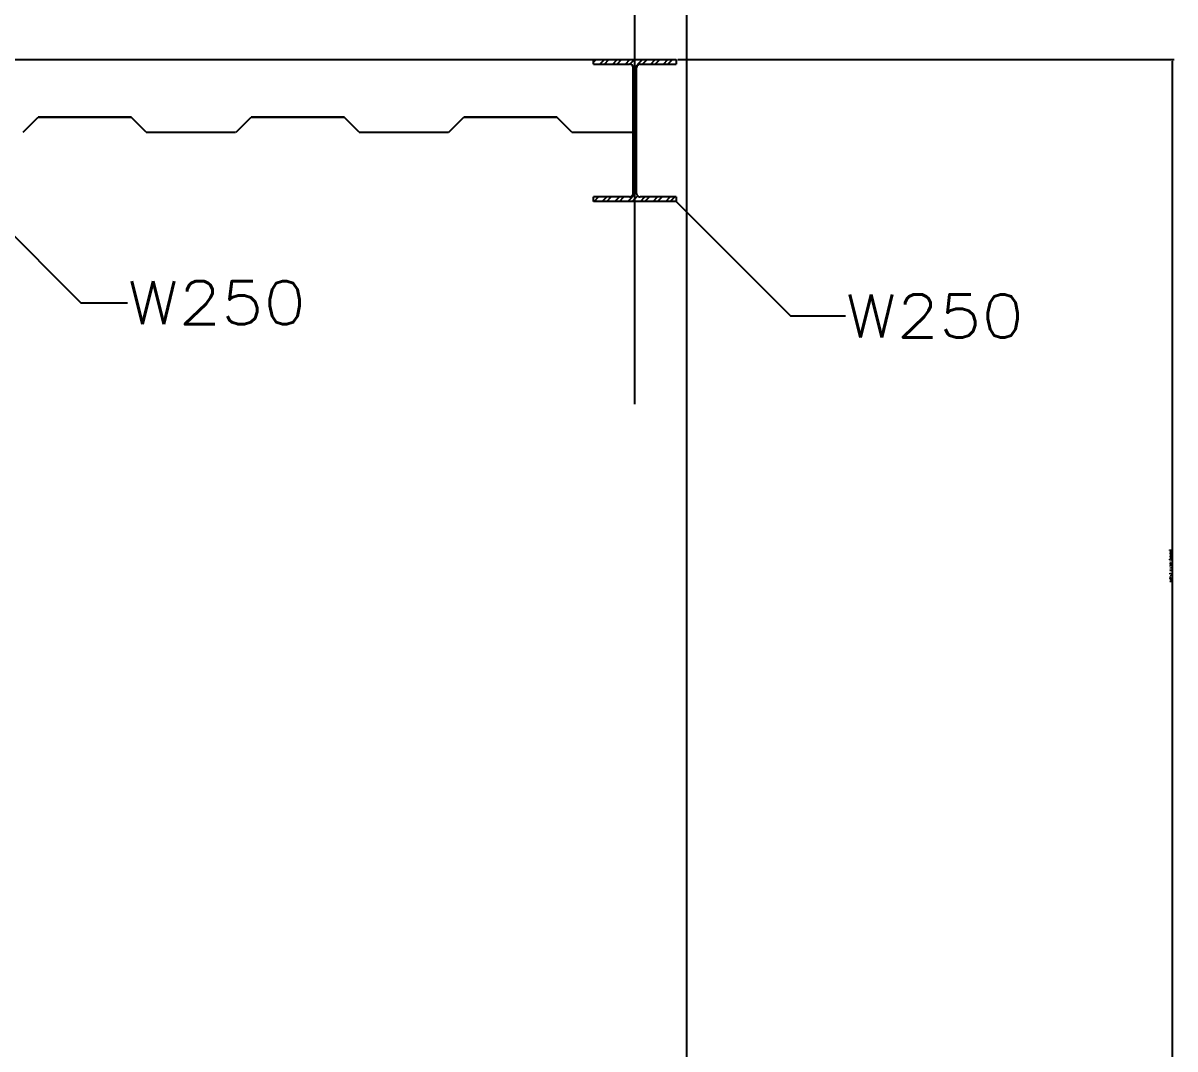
# Model space of a CAD drawing. Header units: millimetres. Extents: x -83614 to 248318, y 36678 to 90681.
# Drawn here: x 246281 to 248318, y 58957 to 60771 of the extents above; entities that cross this region are included whole.
import ezdxf

# ---------------------------------------------------------------- set-up
doc = ezdxf.new("R2010")
doc.units = ezdxf.units.MM
for name, color, linetype in [('Struc_Section_Conc', 71, 'Continuous'), ('Struc_Section_Dim', 2, 'Continuous'), ('Struc_Section_Steel', 11, 'Continuous')]:
    doc.layers.add(name, color=color, linetype=linetype)
doc.styles.add('ROMANS-115', font='romans.shx', dxfattribs={"width": 1.15})
doc.dimstyles.new('48-ROMANS-115', dxfattribs={"dimtxt": 3, "dimasz": 3, "dimexe": 3, "dimexo": 3, "dimgap": 0.0625, "dimtad": 1, "dimdec": 4, "dimzin": 1, "dimdsep": 46, "dimlunit": 4, "dimtxsty": 'ROMANS-115', "dimcen": 0.0625, "dimclrd": 256, "dimclre": 256, "dimclrt": 256, "dimadec": 0, "dimazin": 0, "dimtfac": 1, "dimtdec": 4, "dimtofl": 0, "dimtmove": 0, "dimatfit": 0, "dimfxl": 1, "dimfrac": 2, "dimtolj": 1, "dimtzin": 0, "dimarcsym": 0})
doc.dimstyles.new('Copy of 48-ROMANS-115-BPV', dxfattribs={"dimtxt": 3, "dimasz": 3, "dimexe": 3, "dimexo": 3, "dimgap": 0.0625, "dimtad": 1, "dimdec": 4, "dimzin": 1, "dimdsep": 46, "dimlunit": 4, "dimtxsty": 'ROMANS-115', "dimcen": 0.0625, "dimclrd": 256, "dimclre": 256, "dimclrt": 256, "dimadec": 0, "dimazin": 0, "dimtfac": 1, "dimtdec": 4, "dimtofl": 0, "dimtmove": 0, "dimatfit": 0, "dimfxl": 1, "dimfrac": 2, "dimtolj": 1, "dimtzin": 0, "dimarcsym": 0})

# ---------------------------------------------------------------- blocks, each defined once
blk = doc.blocks.new('*D54')
at = {"layer": 'Defpoints', "color": 0, "ltscale": 2}
for p in [(247454.8, 61663.7), (247454.8, 60885), (246057.8, 60526.9)]:
    blk.add_point(p, dxfattribs=at)
at = {"layer": 'Struc_Section_Dim', "lineweight": -2, "ltscale": 2}
for p, q in [((246057.8, 60529.9), (246057.8, 61666.7)), ((246060.8, 61663.7), (247451.8, 61663.7))]:
    blk.add_line(p, q, dxfattribs=at)
at = {"layer": 'Struc_Section_Dim', "ltscale": 2}
for points in [[(246060.8, 61664.2), (246060.8, 61663.2), (246057.8, 61663.7)], [(247451.8, 61664.2), (247451.8, 61663.2), (247454.8, 61663.7)]]:
    blk.add_solid(points, dxfattribs=at)
at = {"layer": 'Struc_Section_Dim', "ltscale": 2, "insert": (246756.3, 61666), "char_height": 3, "attachment_point": 5, "style": 'ROMANS-115'}
blk.add_mtext('\\A1;116\'-5" [35484]', dxfattribs=at)
blk = doc.blocks.new('*D60')
at = {"layer": 'Defpoints', "color": 0, "ltscale": 2}
for p in [(247435.8, 60706), (248313.2, 60706), (247454.8, 58915.3)]:
    blk.add_point(p, dxfattribs=at)
at = {"layer": 'Struc_Section_Dim', "lineweight": -2, "ltscale": 2}
for p, q in [((247438.8, 60706), (248316.2, 60706)), ((248313.2, 58918.3), (248313.2, 60703)), ((247457.8, 58915.3), (248316.2, 58915.3))]:
    blk.add_line(p, q, dxfattribs=at)
at = {"layer": 'Struc_Section_Dim', "ltscale": 2}
for points in [[(248312.7, 60703), (248313.7, 60703), (248313.2, 60706)], [(248312.7, 58918.3), (248313.7, 58918.3), (248313.2, 58915.3)]]:
    blk.add_solid(points, dxfattribs=at)
at = {"layer": 'Struc_Section_Dim', "ltscale": 2, "insert": (248310.8, 59810.6), "char_height": 3, "attachment_point": 5, "rotation": 90, "style": 'ROMANS-115'}
blk.add_mtext('\\A1;149\'-2 11/16" [45484]', dxfattribs=at)

msp = doc.modelspace()

# ---------------------------------------------------------------- hatches: boundary and pattern name
at = {"layer": 'Struc_Section_Steel', "ltscale": 2}
h = msp.add_hatch(dxfattribs=at)
h.set_pattern_fill('STEEL', color=256, scale=127, style=0)
h.set_pattern_definition([(45, (244698.896, 61118.769), (-11.22532, 11.22532), []), (45, (244698.896, 61126.706), (-11.22532, 11.22532), [])])
h.paths.add_polyline_path([(247435.76225, 60698.03282), (247435.76225, 60705.97032), (247289.71225, 60705.97032), (247289.71225, 60698.03282), (247353.21225, 60698.03282, -0.4142135624), (247359.56225, 60691.68282), (247359.56225, 60469.43282, -0.4142135624), (247353.21225, 60463.08282), (247289.71225, 60463.08282), (247289.71225, 60455.14532), (247435.76225, 60455.14532), (247435.76225, 60463.08282), (247372.26225, 60463.08282, -0.4142135624), (247365.91225, 60469.43282), (247365.91225, 60691.68282, -0.4142135624), (247372.26225, 60698.03282)])

# ---------------------------------------------------------------- linework, layer by layer
at = {"layer": 'Struc_Section_Conc', "ltscale": 2}
for p, q in [((246203.86225, 60705.97032), (247289.71225, 60705.97032)), ((246281.25863, 60577.81857), (246307.81039, 60604.37032)), ((246307.81039, 60604.37032), (246472.26061, 60604.37032)), ((246472.26061, 60604.37032), (246307.81039, 60604.37032)), ((246307.81039, 60604.37032), (246472.26061, 60604.37032)), ((246498.81236, 60577.81857), (246472.26061, 60604.37032)), ((246657.49613, 60577.81857), (246684.04789, 60604.37032)), ((246684.04789, 60604.37032), (246848.49811, 60604.37032)), ((246848.49811, 60604.37032), (246684.04789, 60604.37032)), ((246684.04789, 60604.37032), (246848.49811, 60604.37032)), ((246875.04986, 60577.81857), (246848.49811, 60604.37032)), ((247033.73363, 60577.81857), (247060.28539, 60604.37032)), ((247224.73561, 60604.37032), (247060.28539, 60604.37032)), ((247060.28539, 60604.37032), (247224.73561, 60604.37032)), ((247060.28539, 60604.37032), (247224.73561, 60604.37032)), ((247251.28736, 60577.81857), (247224.73561, 60604.37032)), ((246498.81236, 60577.81857), (246656.7355, 60577.81857)), ((246875.04986, 60577.81857), (247032.973, 60577.81857)), ((247251.28736, 60577.81857), (247359.56225, 60577.81857))]:
    msp.add_line(p, q, dxfattribs=at)
at = {"layer": 'Struc_Section_Dim', "ltscale": 0.1}
msp.add_line((247454.81225, 56629.85355), (247454.81225, 63092.87588), dxfattribs=at)
at = {"layer": 'Struc_Section_Dim', "ltscale": 10}
msp.add_line((247362.73725, 60096.76071), (247362.73725, 61582.16624), dxfattribs=at)
at = {"layer": 'Struc_Section_Steel'}
for p, q in [((247289.71225, 60705.97032), (247435.76225, 60705.97032)), ((247289.71225, 60698.03282), (247289.71225, 60705.97032)), ((247435.76225, 60705.97032), (247435.76225, 60698.03282)), ((247289.71225, 60698.03282), (247353.21225, 60698.03282)), ((247359.56225, 60469.43282), (247359.56225, 60691.68282)), ((247365.91225, 60469.43282), (247365.91225, 60691.68282)), ((247372.26225, 60698.03282), (247435.76225, 60698.03282)), ((247289.71225, 60455.14532), (247289.71225, 60463.08282)), ((247353.21225, 60463.08282), (247289.71225, 60463.08282)), ((247435.76225, 60463.08282), (247372.26225, 60463.08282)), ((247435.76225, 60463.08282), (247435.76225, 60455.14532)), ((247435.76225, 60455.14532), (247289.71225, 60455.14532))]:
    msp.add_line(p, q, dxfattribs=at)
for centre, start, end in [((247353.21225, 60691.68282), 0, 90), ((247372.26225, 60691.68282), 90, 180), ((247353.21225, 60469.43282), 270, 0), ((247372.26225, 60469.43282), 180, 270)]:
    msp.add_arc(centre, 6.35, start, end, dxfattribs=at)

# ---------------------------------------------------------------- texts
at = {"layer": 'Struc_Section_Dim', "ltscale": 2, "char_height": 76.2, "attachment_point": 1, "style": 'ROMANS-115'}
for insert in [(246465.78272, 60314.17598), (247735.36297, 60290.91287)]:
    msp.add_mtext('\\A1;W250', dxfattribs=dict(at, insert=insert))

# ---------------------------------------------------------------- dimensions: what is measured, and where the dimension line sits
at = {"layer": 'Struc_Section_Dim', "ltscale": 2}
dim = msp.add_linear_dim(base=(247454.81225, 61663.69699), p1=(246057.81225, 60526.90032), p2=(247454.81225, 60885.04032), dimstyle='48-ROMANS-115', override={"dimse2": 1}, dxfattribs=at)
dim.commit()
dim.dimension.update_dxf_attribs({"geometry": '*D54', "text_midpoint": (246756.31225, 61666.0452)})
dim = msp.add_linear_dim(base=(248313.15611, 60705.97032), p1=(247454.81225, 58915.27032), p2=(247435.76225, 60705.97032), angle=90, dimstyle='48-ROMANS-115', dxfattribs=at)
dim.commit()
dim.dimension.update_dxf_attribs({"geometry": '*D60', "text_midpoint": (248310.80789, 59810.62032)})

# ---------------------------------------------------------------- leaders
at = {"layer": 'Struc_Section_Dim', "ltscale": 2, "annotation_type": 0, "has_hookline": 1, "hookline_direction": 0, "text_width": 329.65571}
for points in [[(246203.86225, 60455.14532), (246382.9316, 60276.07598), (246465.72022, 60276.07598)], [(247435.76225, 60455.14532), (247638.0947, 60252.81287), (247735.30047, 60252.81287)]]:
    msp.add_leader(points, dimstyle='Copy of 48-ROMANS-115-BPV', override={"dimgap": 0.0625, "dimtad": 0, "dimse1": 1, "dimse2": 1}, dxfattribs=at)

doc.saveas('drawing.dxf')
